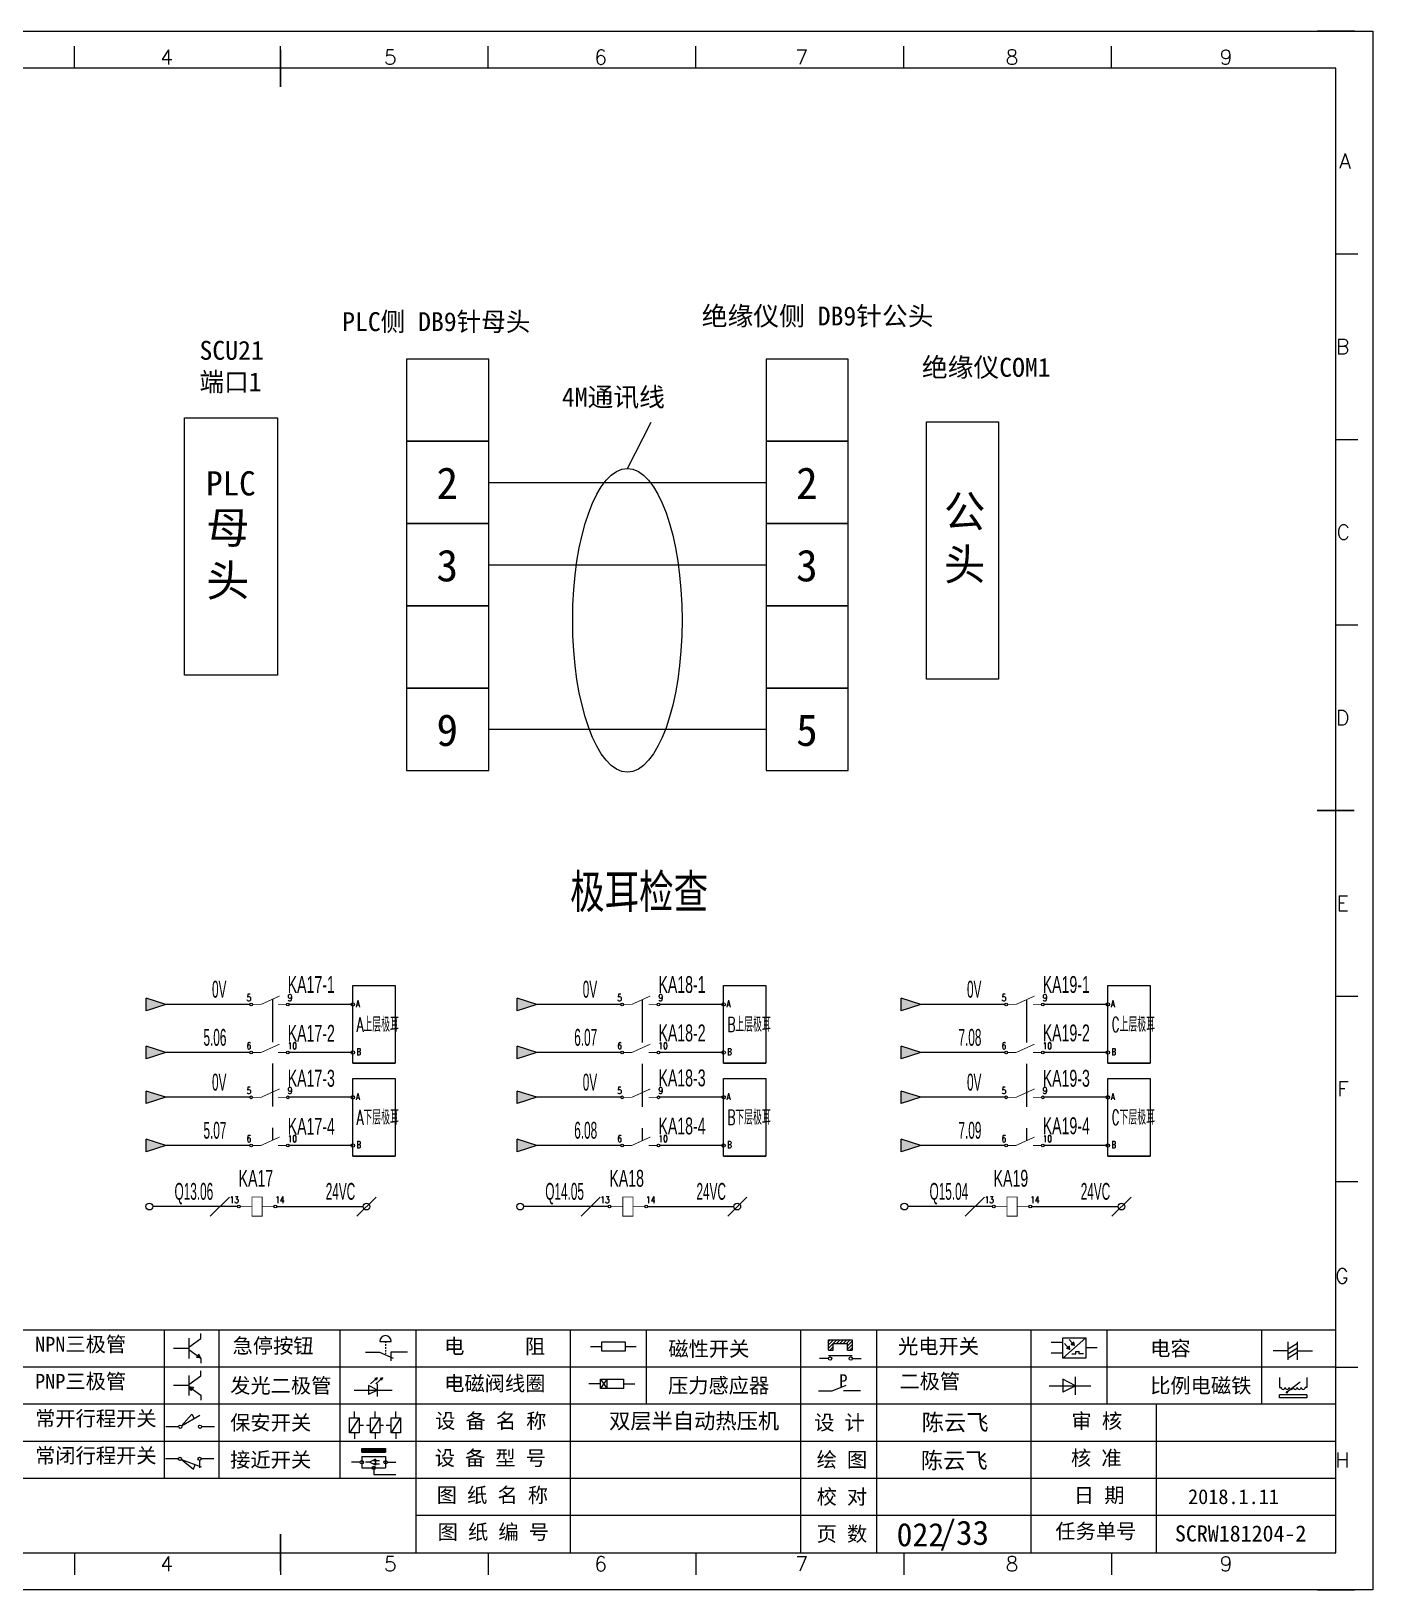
# Model space of a CAD drawing. Extents: x 38255 to 47052, y -6758 to -3353.
# Drawn here: x 41193.3 to 41392.2, y -5105.8 to -4874.8 of the extents above; entities that cross this region are included whole.
import ezdxf
from ezdxf.enums import TextEntityAlignment as Align
from ezdxf.lldxf.tags import DXFTag

# ---------------------------------------------------------------- set-up
doc = ezdxf.new("R2010")
doc.units = 0
doc.header["$MEASUREMENT"] = 0
doc.linetypes.add('HIDDEN', pattern=[9.525, 6.35, -3.175])
for name, color, linetype in [('AE_BOR', 1, 'Continuous'), ('ELEMENT', 3, 'Continuous'), ('电气图内容', 7, 'Continuous')]:
    doc.layers.add(name, color=color, linetype=linetype)
doc.layers.add('Dimension', color=3, linetype='Continuous', lineweight=13)
doc.layers.add('frame', color=7, linetype='Continuous', lineweight=15)
doc.styles.add('WD', font='romans.shx', dxfattribs={"bigfont": 'gbcbig.shx'})
doc.styles.add('宋体', font='', dxfattribs={"width": 0.75})
doc.styles.add('样式 0', font='')
doc.styles.add('样式 8', font='arial.ttf')
doc.styles.add('汉字', font='')
doc.styles.get('宋体').set_extended_font_data('SimSun')
doc.styles.get('样式 0').set_extended_font_data('KaiTi_GB2312')
doc.styles.get('汉字').set_extended_font_data('新宋体')
tags = doc.linetypes.add('DASHEDX2', pattern=[1.5, 1, -0.5]).pattern_tags.tags
tags[6:7] = [DXFTag(74, 4), DXFTag(75, 0), DXFTag(340, '0'), DXFTag(46, 1.0), DXFTag(50, 0.0), DXFTag(44, 0.0), DXFTag(45, 0.0)]
tags[4:5] = [DXFTag(74, 4), DXFTag(75, 0), DXFTag(340, '0'), DXFTag(46, 1.0), DXFTag(50, 0.0), DXFTag(44, 0.0), DXFTag(45, 0.0)]

# ---------------------------------------------------------------- blocks, each defined once
blk = doc.blocks.new('磁性开关')
at = {"linetype": 'ByBlock'}
h = blk.add_hatch(dxfattribs=at)
h.set_pattern_fill('ANSI31', color=256, scale=0.1, style=0)
h.set_pattern_definition([(45, (0, 0), (-0.224506403, 0.224506403), [])])
h.paths.add_polyline_path([(-1910.88, -776.69), (-1910.88, -775.29), (-1907.69, -775.29), (-1907.69, -776.69), (-1908.31, -776.69), (-1908.31, -775.79), (-1910.25, -775.79), (-1910.25, -776.69)])
for p, q in [((-1910.88, -776.69), (-1910.88, -775.29)), ((-1910.88, -775.29), (-1907.69, -775.29)), ((-1910.88, -776.69), (-1910.25, -776.69)), ((-1910.25, -776.69), (-1910.25, -775.79)), ((-1910.25, -775.79), (-1908.31, -775.79)), ((-1908.31, -776.69), (-1908.31, -775.79)), ((-1908.31, -776.69), (-1907.69, -776.69)), ((-1907.69, -775.29), (-1907.69, -776.69)), ((-1910.91, -777.81), (-1912.09, -777.81)), ((-1910.88, -777.39), (-1907.69, -777.39)), ((-1907.66, -777.81), (-1906.48, -777.81))]:
    blk.add_line(p, q, dxfattribs=at)
for centre in [(-1910.68, -777.81), (-1907.88, -777.81)]:
    blk.add_circle(centre, 0.225, dxfattribs=at)
blk = doc.blocks.new('光电开关')
at = {"linetype": 'ByBlock'}
h = blk.add_hatch(dxfattribs=at)
h.set_pattern_fill('ANSI31', color=256, scale=0.01, style=0)
h.set_pattern_definition([(45, (0.172267, 0), (-0.0224506403, 0.0224506403), [])])
h.paths.add_polyline_path([(-1882.44, -776.34), (-1882.5, -775.91), (-1882.68, -776.07)])
h.paths.add_polyline_path([(-1882.86, -776.23), (-1882.44, -776.34), (-1882.68, -776.07)])
h.paths.add_polyline_path([(-1883.05, -776.88), (-1883.11, -776.45), (-1883.29, -776.61)])
h.paths.add_polyline_path([(-1883.47, -776.77), (-1883.05, -776.88), (-1883.29, -776.61)])
for p, q in [((-1884.01, -775.96), (-1885.56, -775.96)), ((-1880.91, -775.3), (-1884.01, -778.05)), ((-1883.75, -776.09), (-1883.05, -776.88)), ((-1883.11, -776.45), (-1883.47, -776.77)), ((-1883.05, -776.88), (-1883.47, -776.77)), ((-1883.14, -775.55), (-1882.44, -776.34)), ((-1883.05, -776.88), (-1883.11, -776.45)), ((-1882.5, -775.91), (-1882.86, -776.23)), ((-1882.44, -776.34), (-1882.86, -776.23)), ((-1882.44, -776.34), (-1882.5, -775.91)), ((-1879.37, -776.67), (-1880.91, -776.67)), ((-1884.01, -777.39), (-1885.56, -777.39)), ((-1882.78, -777.47), (-1882.23, -777.47)), ((-1882.23, -777.47), (-1882.23, -777.14)), ((-1882.23, -777.14), (-1881.78, -777.14)), ((-1881.78, -777.47), (-1881.78, -777.14)), ((-1881.23, -777.47), (-1881.78, -777.47))]:
    blk.add_line(p, q, dxfattribs=at)
blk.add_lwpolyline([(-1884.01, -775.3), (-1880.91, -775.3), (-1880.91, -778.05), (-1884.01, -778.05)], close=True, dxfattribs=at)
blk = doc.blocks.new('电磁阀线圈')
at = {"linetype": 'ByBlock'}
for p, q in [((-1854.61, -796.54), (-1856.17, -796.54)), ((-1854.61, -795.92), (-1853.75, -797.16)), ((-1853.75, -795.92), (-1854.61, -797.16)), ((-1853.75, -795.92), (-1853.75, -797.16)), ((-1851.53, -796.54), (-1849.97, -796.54))]:
    blk.add_line(p, q, dxfattribs=at)
blk.add_lwpolyline([(-1854.61, -795.92), (-1851.53, -795.92), (-1851.53, -797.16), (-1854.61, -797.16)], close=True, dxfattribs=at)
blk = doc.blocks.new('压力感应器')
at = {"linetype": 'ByBlock'}
for p, q in [((-1815.59, -777.73), (-1813.71, -776.93)), ((-1817.44, -777.73), (-1815.59, -777.73)), ((-1811.78, -777.73), (-1814.05, -777.73))]:
    blk.add_line(p, q, dxfattribs=at)
at = {"linetype": 'ByBlock', "insert": (-1814.65, -775.48), "char_height": 1.68, "width": 1.2242, "attachment_point": 1}
blk.add_mtext('{\\fNSimSun|b0|i0|c134|p49;P}', dxfattribs=at)
blk = doc.blocks.new('二极管')
at = {"linetype": 'ByBlock'}
for p, q in [((-1787.52, -776.77), (-1781.92, -776.77)), ((-1783.97, -776.77), (-1785.69, -775.9)), ((-1785.69, -775.9), (-1785.69, -777.65)), ((-1783.97, -776.77), (-1785.69, -777.65)), ((-1783.97, -777.99), (-1783.97, -775.56))]:
    blk.add_line(p, q, dxfattribs=at)
blk = doc.blocks.new('NPN三极管')
at = {"linetype": 'ByBlock'}
for p, q in [((-1785.73, -780.61), (-1785.73, -783.32)), ((-1785.73, -781.82), (-1784.15, -780.66)), ((-1784.15, -780.66), (-1784.15, -779.98)), ((-1785.73, -781.97), (-1787.81, -781.97)), ((-1785.73, -782.11), (-1784.15, -783.27)), ((-1784.41, -782.73), (-1784.74, -783.18)), ((-1784.15, -783.27), (-1784.74, -783.18)), ((-1784.15, -783.27), (-1784.41, -782.73)), ((-1784.15, -783.27), (-1784.15, -783.96))]:
    blk.add_line(p, q, dxfattribs=at)
blk = doc.blocks.new('PNP三极管')
at = {"linetype": 'ByBlock'}
for p, q in [((-1784.9, -785.38), (-1784.9, -788.09)), ((-1783.32, -785.43), (-1783.32, -784.75)), ((-1784.9, -786.74), (-1786.98, -786.74)), ((-1784.9, -786.59), (-1783.32, -785.43)), ((-1784.9, -786.88), (-1783.32, -788.04)), ((-1784.9, -786.88), (-1784.31, -786.97)), ((-1784.9, -786.88), (-1784.64, -787.42)), ((-1784.31, -786.97), (-1784.64, -787.42)), ((-1783.32, -788.04), (-1783.32, -788.73))]:
    blk.add_line(p, q, dxfattribs=at)
blk = doc.blocks.new('常开行程开关')
at = {"linetype": 'ByBlock'}
for p, q in [((-1785.89, -792.17), (-1784.52, -790.62)), ((-1785.89, -792.17), (-1783.43, -790.72)), ((-1784.52, -790.62), (-1784.19, -791.17)), ((-1786.29, -792.3), (-1788.01, -792.3)), ((-1781.48, -792.3), (-1783.21, -792.3))]:
    blk.add_line(p, q, dxfattribs=at)
for centre in [(-1786.07, -792.3), (-1783.42, -792.3)]:
    blk.add_circle(centre, 0.219, dxfattribs=at)
blk = doc.blocks.new('常闭行程开关')
at = {"linetype": 'ByBlock'}
for p, q in [((-1786.34, -796.62), (-1788.07, -796.62)), ((-1785.93, -796.72), (-1783.25, -797.7)), ((-1785.93, -796.72), (-1784.3, -798)), ((-1784.3, -798), (-1784.08, -797.4)), ((-1783.48, -796.84), (-1783.48, -797.85)), ((-1781.54, -796.62), (-1783.26, -796.62))]:
    blk.add_line(p, q, dxfattribs=at)
for centre in [(-1786.12, -796.62), (-1783.48, -796.62)]:
    blk.add_circle(centre, 0.219, dxfattribs=at)
blk = doc.blocks.new('电容')
at = {"linetype": 'ByBlock'}
for p, q in [((-1756.08, -782.99), (-1756.08, -780.56)), ((-1754.86, -780.79), (-1756.08, -781.55)), ((-1754.86, -782.99), (-1754.86, -780.56)), ((-1756.08, -781.77), (-1758.13, -781.77)), ((-1754.86, -781.44), (-1756.08, -782.2)), ((-1754.86, -781.99), (-1756.08, -782.75)), ((-1754.86, -781.77), (-1752.81, -781.77))]:
    blk.add_line(p, q, dxfattribs=at)
blk = doc.blocks.new('发光二极管')
at = {"linetype": 'ByBlock'}
for p, q in [((-1755.78, -785.92), (-1754.89, -785.14)), ((-1754.89, -785.14), (-1755.2, -785.22)), ((-1755.2, -785.22), (-1755.01, -785.43)), ((-1755.08, -785.92), (-1754.18, -785.14)), ((-1754.89, -785.14), (-1755.01, -785.43)), ((-1754.18, -785.14), (-1754.49, -785.22)), ((-1754.49, -785.22), (-1754.31, -785.43)), ((-1754.18, -785.14), (-1754.31, -785.43)), ((-1758.01, -786.77), (-1752.89, -786.77)), ((-1754.84, -786.77), (-1756.04, -786.16)), ((-1756.04, -786.16), (-1756.04, -787.39)), ((-1754.84, -786.77), (-1756.04, -787.39)), ((-1754.84, -787.63), (-1754.84, -785.92))]:
    blk.add_line(p, q, dxfattribs=at)
blk = doc.blocks.new('比例电磁阀')
at = {"linetype": 'ByBlock'}
for p, q in [((-1757.26, -775.38), (-1757.26, -776.71)), ((-1757.26, -776.71), (-1757.05, -776.71)), ((-1754.5, -775.98), (-1756.35, -777.44)), ((-1753.58, -776.71), (-1753.8, -776.71)), ((-1753.58, -775.38), (-1753.58, -776.71)), ((-1753.6, -777.73), (-1757.25, -777.73)), ((-1757.25, -778.13), (-1757.25, -777.73)), ((-1753.6, -778.13), (-1757.25, -778.13)), ((-1756.35, -777.44), (-1756.25, -777.25)), ((-1756.35, -777.44), (-1756.15, -777.38)), ((-1756.15, -777.38), (-1756.25, -777.25)), ((-1753.6, -777.73), (-1753.6, -778.13))]:
    blk.add_line(p, q, dxfattribs=at)
for centre in [(-1756.78, -776.71), (-1756.24, -776.71), (-1755.7, -776.71), (-1755.15, -776.71), (-1754.61, -776.71), (-1754.07, -776.71)]:
    blk.add_arc(centre, 0.271, 180, 0, dxfattribs=at)
blk = doc.blocks.new('保安开关')
at = {"linetype": 'ByBlock'}
for p, q in [((-1757.33, -790.79), (-1758.6, -792.81)), ((-1757.96, -790.79), (-1757.96, -789.97)), ((-1754.54, -790.79), (-1755.81, -792.81)), ((-1755.17, -790.79), (-1755.17, -789.97)), ((-1751.75, -790.79), (-1753.02, -792.81)), ((-1752.39, -790.79), (-1752.39, -789.97)), ((-1757.96, -792.81), (-1757.96, -793.62)), ((-1757.33, -791.8), (-1756.72, -791.8)), ((-1756.35, -791.8), (-1755.89, -791.8)), ((-1755.17, -792.81), (-1755.17, -793.62)), ((-1754.52, -791.8), (-1754.06, -791.8)), ((-1753.69, -791.8), (-1753.08, -791.8)), ((-1752.39, -792.81), (-1752.39, -793.62))]:
    blk.add_line(p, q, dxfattribs=at)
for points in [[(-1758.6, -790.79), (-1757.33, -790.79), (-1757.33, -792.81), (-1758.6, -792.81)], [(-1755.81, -790.79), (-1754.54, -790.79), (-1754.54, -792.81), (-1755.81, -792.81)], [(-1753.02, -790.79), (-1751.75, -790.79), (-1751.75, -792.81), (-1753.02, -792.81)]]:
    blk.add_lwpolyline(points, close=True, dxfattribs=at)
blk = doc.blocks.new('接近开关')
at = {"linetype": 'ByBlock'}
h = blk.add_hatch(dxfattribs=at)
h.set_pattern_fill('ANSI31', color=256, scale=0.01, style=0)
h.set_pattern_definition([(45, (-89.131516, -30.795668), (-0.0224506403, 0.0224506403), [])])
h.paths.add_polyline_path([(-1516.96, -1123.35), (-1516.96, -1122.85), (-1513.76, -1122.85), (-1513.76, -1123.35)])
for p, q in [((-1516.96, -1123.35), (-1516.96, -1122.85)), ((-1516.96, -1122.85), (-1513.76, -1122.85)), ((-1516.96, -1123.35), (-1513.76, -1123.35)), ((-1513.76, -1122.85), (-1513.76, -1123.35)), ((-1517.18, -1124.71), (-1518.36, -1124.71)), ((-1516.96, -1123.95), (-1513.76, -1123.95)), ((-1516.96, -1123.95), (-1516.96, -1125.47)), ((-1516.96, -1125.47), (-1513.76, -1125.47)), ((-1515.91, -1124.71), (-1516.45, -1124.71)), ((-1515.11, -1124.31), (-1515.91, -1124.71)), ((-1515.11, -1125.11), (-1515.91, -1124.71)), ((-1515.33, -1124.53), (-1515.17, -1124.53)), ((-1515.33, -1124.88), (-1515.17, -1124.88)), ((-1515.25, -1124.45), (-1515.25, -1124.61)), ((-1515.11, -1124.31), (-1515.11, -1125.11)), ((-1515.11, -1124.48), (-1514.58, -1124.48)), ((-1515.11, -1124.94), (-1514.58, -1124.94)), ((-1513.76, -1123.95), (-1513.76, -1125.47)), ((-1513.54, -1124.71), (-1512.36, -1124.71)), ((-1515.36, -1125.69), (-1515.36, -1126.36)), ((-1515.36, -1126.36), (-1512.36, -1126.36))]:
    blk.add_line(p, q, dxfattribs=at)
for centre in [(-1516.96, -1124.71), (-1515.36, -1125.47), (-1513.76, -1124.71)]:
    blk.add_circle(centre, 0.225, dxfattribs=at)
blk = doc.blocks.new('电阻')
at = {"linetype": 'ByBlock'}
for p, q in [((-3.09, 0), (-1.57, 0)), ((1.57, 0), (3.09, 0))]:
    blk.add_line(p, q, dxfattribs=at)
blk.add_lwpolyline([(-1.57, 0.63), (1.57, 0.63), (1.57, -0.63), (-1.57, -0.63)], close=True, dxfattribs=at)
blk = doc.blocks.new('急停按钮')
at = {"linetype": 'ByBlock'}
for p, q in [((-1.86, 0), (0, 0)), ((0, 0), (1.88, -0.81)), ((0.06, 1.45), (1.61, 1.45)), ((0.83, 1.45), (0.83, 1.24)), ((0.83, 1.07), (0.83, 0.85)), ((0.83, 0.68), (0.83, 0.47)), ((0.83, 0.29), (0.83, 0.08)), ((3.81, 0), (1.54, 0)), ((1.54, 0), (1.54, -1.15)), ((0.83, -0.09), (0.83, -0.24))]:
    blk.add_line(p, q, dxfattribs=at)
blk.add_arc((0.83, 1.45), 0.774, 0, 180)
blk = doc.blocks.new('电控横A4')
for p, q in [((292, -5), (5, -5)), ((292, -205), (292, -5)), ((10.03, -205), (289.53, -205)), ((130.8, -205), (190.75, -205)), ((190.75, -205), (259.54, -205))]:
    blk.add_line(p, q)
at = {"linetype": 'ByBlock'}
for p, q in [((292, -175), (5, -175)), ((292, -180), (5, -180)), ((292, -185), (5, -185)), ((292, -190), (5, -190)), ((292, -195), (5, -195)), ((292, -200), (168.03, -200))]:
    blk.add_line(p, q, dxfattribs=at)
at = {"color": 0, "lineweight": -2}
for p, q in [((134.12, -175), (134.12, -195)), ((141.48, -175), (141.48, -195)), ((157.79, -175), (157.79, -195)), ((168.03, -175), (168.03, -204.92)), ((188.84, -175), (188.84, -185)), ((199.08, -175), (199.08, -185)), ((219.89, -175), (219.89, -185)), ((230.12, -175), (230.12, -185)), ((250.93, -175), (250.93, -185)), ((261.17, -175), (261.17, -185)), ((281.98, -175), (281.98, -185)), ((188.84, -185), (188.84, -204.92)), ((219.89, -185), (219.89, -205)), ((230.12, -185), (230.12, -205)), ((250.93, -185), (250.93, -205)), ((267.79, -185), (267.79, -205))]:
    blk.add_line(p, q, dxfattribs=at)
at = {"color": 0, "ltscale": 2}
for p, q in [((292, -205), (292, -183.55)), ((259.54, -205), (289.53, -205)), ((259.54, -205), (292, -205))]:
    blk.add_line(p, q, dxfattribs=at)
at = {"lineweight": 9, "ltscale": 0.1}
for p, q in [((101.34, -205), (130.8, -205)), ((129.44, -205), (129.44, -205)), ((129.44, -205), (129.44, -205)), ((129.44, -205), (129.44, -205)), ((129.44, -205), (129.44, -205))]:
    blk.add_line(p, q, dxfattribs=at)
at = {"layer": 'AE_BOR', "color": 1, "lineweight": 15}
for p, q in [((0, 0), (297, 0)), ((297, 0), (297, -210)), ((297, -210), (0, -210))]:
    blk.add_line(p, q, dxfattribs=at)
at = {"layer": 'AE_BOR'}
for p, q in [((122.03, -5), (122.03, -2)), ((149.78, -5), (149.78, -2)), ((177.78, -5), (177.78, -2)), ((205.78, -5), (205.78, -2)), ((233.78, -5), (233.78, -2)), ((261.78, -5), (261.78, -2)), ((292, -30), (295, -30)), ((292, -55), (295, -55)), ((292, -80), (295, -80)), ((292, -130), (295, -130)), ((292, -155), (295, -155)), ((292, -180), (295, -180)), ((122.03, -205), (122.03, -208)), ((149.78, -205), (149.78, -208)), ((177.78, -205), (177.78, -208)), ((205.78, -205), (205.78, -208)), ((233.78, -205), (233.78, -208)), ((261.78, -205), (261.78, -208))]:
    blk.add_line(p, q, dxfattribs=at)
at = {"layer": 'AE_BOR', "lineweight": 30}
for p, q in [((294.53, 0), (289.53, 0)), ((294.53, -210), (289.53, -210))]:
    blk.add_line(p, q, dxfattribs=at)
at = {"layer": 'AE_BOR', "color": 2, "lineweight": 30}
for p, q in [((149.78, -7.5), (149.78, -2.5)), ((289.5, -105), (294.5, -105)), ((149.78, -202.5), (149.78, -207.5)), ((149.78, -205), (149.78, -207.5))]:
    blk.add_line(p, q, dxfattribs=at)
at = {"linetype": 'ByBlock'}
for name, p in [('NPN三极管', (1923.2, 604.5)), ('磁性开关', (2134.53, 598.96)), ('光电开关', (2139.22, 599.27)), ('电容', (2041.69, 603.98)), ('PNP三极管', (1922.37, 604.27)), ('发光二极管', (1917.72, 603.69)), ('电磁阀线圈', (2047.53, 614.3)), ('压力感应器', (2039.72, 594.52)), ('二极管', (2040.91, 594.27)), ('比例电磁阀', (2041.69, 593.98)), ('常开行程开关', (1922.37, 604.27)), ('保安开关', (1917.72, 603.98)), ('接近开关', (1677.72, 931.9)), ('常闭行程开关', (1922.37, 604.27))]:
    blk.add_blockref(name, p, dxfattribs=at)
for name, p in [('急停按钮', (163.12, -177.98)), ('电阻', (194.66, -177.22))]:
    blk.add_blockref(name, p)
at = {"char_height": 2, "attachment_point": 1, "style": '汉字'}
for s, insert in [('{\\fKaiTi_GB2312|b0|i0|c134|p49;NPN三极管}', (116.73, -175.91)), ('{\\fKaiTi_GB2312|b0|i0|c134|p49;急停按钮}', (143.35, -176.12)), ('{\\fKaiTi_GB2312|b0|i0|c134|p49;电      阻}', (171.86, -176.19)), ('{\\fKaiTi_GB2312|b0|i0|c134|p49;磁性开关}', (202.07, -176.53)), ('{\\fKaiTi_GB2312|b0|i0|c134|p49;光电开关}', (233.02, -176.19)), ('{\\fKaiTi_GB2312|b0|i0|c134|p49;电容}', (267, -176.48)), ('{\\fKaiTi_GB2312|b0|i0|c134|p49;PNP三极管}', (116.73, -180.91)), ('{\\fKaiTi_GB2312|b0|i0|c134|p49;发光二极管}', (143.02, -181.48)), ('{\\fKaiTi_GB2312|b0|i0|c134|p49;电磁阀线圈}', (171.86, -181.19)), ('{\\fKaiTi_GB2312|b0|i0|c134|p49;压力感应器}', (202.02, -181.47)), ('{\\fKaiTi_GB2312|b0|i0|c134|p49;二极管}', (233.2, -180.91)), ('{\\fKaiTi_GB2312|b0|i0|c134|p49;比例电磁铁}', (267, -181.48)), ('{\\fKaiTi_GB2312|b0|i0|c134|p49;常开行程开关}', (116.73, -185.91)), ('{\\fKaiTi_GB2312|b0|i0|c134|p49;保安开关}', (143.02, -186.48)), ('{\\fKaiTi_GB2312|b0|i0|c134|p0;设 备 名 称}', (170.65, -186.24)), ('{\\fKaiTi_GB2312|b0|i0|c134|p0;设 计}', (221.72, -186.46)), ('{\\fKaiTi_GB2312|b0|i0|c134|p0;审 核}', (256.39, -186.25)), ('{\\fKaiTi_GB2312|b0|i0|c134|p49;常闭行程开关}', (116.73, -190.91)), ('{\\fKaiTi_GB2312|b0|i0|c134|p0;设 备 型 号}', (170.58, -191.24)), ('{\\fKaiTi_GB2312|b0|i0|c134|p0;核 准}', (256.32, -191.25)), ('{\\fKaiTi_GB2312|b0|i0|c134|p49;接近开关}', (143.02, -191.48)), ('{\\fKaiTi_GB2312|b0|i0|c134|p0;绘 图}', (222.05, -191.46)), ('{\\fKaiTi_GB2312|b0|i0|c134|p0;图 纸 名 称}', (170.86, -196.24)), ('{\\fKaiTi_GB2312|b0|i0|c134|p0;校 对}', (222.05, -196.46)), ('{\\fKaiTi_GB2312|b0|i0|c134|p0;日 期}', (256.72, -196.25)), ('{\\fKaiTi_GB2312|b0|i0|c134|p0;图 纸 编 号}', (170.98, -201.2)), ('{\\fKaiTi_GB2312|b0|i0|c134|p0;页 数}', (222.05, -201.46)), ('{\\fKaiTi_GB2312|b0|i0|c134|p0;任务单号}', (254.22, -201.1))]:
    blk.add_mtext(s, dxfattribs=dict(at, insert=insert))
at = {"attachment_point": 1}
for s, insert, char_height, width in [('{\\fSimSun|b0|i0|c134|p2;双层半自动热压机}', (194.08, -186.2), 2.1, 34.3007), ('{\\fKaiTi_GB2312|b0|i0|c134|p49;陈云飞', (236.21, -186.34), 2.2, 21.4865), ('{\\fKaiTi_GB2312|b0|i0|c134|p49;陈云飞}', (236.08, -191.47), 2.2, 20.0113), ('{\\fKaiTi_GB2312|b0|i0|c134|p49;2018.1.11}', (272.1, -196.45), 2, 60.2542)]:
    blk.add_mtext(s, dxfattribs=dict(at, insert=insert, char_height=char_height, width=width))
at = {"layer": 'AE_BOR', "style": 'WD'}
for s, p in [('4', (134.45, -4.5)), ('5', (164.59, -4.5)), ('6', (192.94, -4.5)), ('7', (220.04, -4.5)), ('8', (248.37, -4.5)), ('9', (277.23, -4.5)), ('4', (134.45, -207.5)), ('5', (164.59, -207.5)), ('6', (192.94, -207.5)), ('7', (220.04, -207.5)), ('8', (248.37, -207.5)), ('9', (277.23, -207.5))]:
    blk.add_text(s, height=2, dxfattribs=at).set_placement(p, align=Align.CENTER)
for s, p in [('A', (294.03, -17.5)), ('B', (293.84, -42.5)), ('C', (293.93, -67.5)), ('D', (293.84, -92.5)), ('E', (293.74, -117.5)), ('F', (293.74, -142.5)), ('F', (293.74, -142.5)), ('G', (293.74, -167.72)), ('H', (293.84, -192.5))]:
    blk.add_text(s, height=2, dxfattribs=at).set_placement(p, align=Align.MIDDLE_RIGHT)
at = {"layer": 'frame', "lineweight": 0, "insert": (236.38, -200.67), "char_height": 3.271, "width": 42.6764, "attachment_point": 1, "style": '样式 0'}
blk.add_mtext(' /33', dxfattribs=at)
at = {"layer": '电气图内容', "color": 7, "insert": (270.63, -201.32), "char_height": 2.3665, "attachment_point": 1}
blk.add_mtext('\\pxi-0.125,sm1,ql;{\\f宋体|b0|i0|c134|p2;\\H0.916667x;\\C256;SCRW181204-2^I^I^I', dxfattribs=at)
blk = doc.blocks.new('$element$00000335')
at = {"const_width": 0.0233}
for points in [[(0, 0), (0, -0.35)], [(-0.283, -0.35), (0.283, -0.35), (0.283, -0.65), (-0.283, -0.65), (-0.283, -0.35)], [(0, -1), (0, -0.65)]]:
    blk.add_lwpolyline(points, dxfattribs=at)
at = {"flags": 9}
blk.add_attdef('S', (0, 0), '', height=0.00000667, dxfattribs=at)
blk = doc.blocks.new('H_KA_M')
at = {"lineweight": 0}
for centre in [(0.2, 0), (5.6, 0)]:
    blk.add_circle(centre, 0.2, dxfattribs=at)
at = {"layer": 'ELEMENT', "color": 0, "xscale": 5, "yscale": 5, "zscale": 5, "rotation": 270}
blk.add_blockref('$element$00000335', (5.4, 0), dxfattribs=at)
at = {"lineweight": 0, "style": 'WD', "width": 0.8}
for tag, p, height in [('编号', (5.6, 2), 2), ('端子号', (5.6, 0.5), 1)]:
    blk.add_attdef(tag, p, '', height=height, dxfattribs=at)
blk.add_attdef('端子号', text='', height=1, dxfattribs=at).set_placement((0.2, 0.5), align=Align.RIGHT)
blk = doc.blocks.new('$element$00000498')
at = {"const_width": 0.0233}
for points in [[(0, 0), (0, -0.25)], [(-0.25, -0.2), (0, -0.75)], [(0, -0.75), (0, -1)]]:
    blk.add_lwpolyline(points, dxfattribs=at)
at = {"flags": 9}
blk.add_attdef('S', (0, 0), '', height=0.00000667, dxfattribs=at)
blk = doc.blocks.new('H_KA_NO')
at = {"lineweight": 0}
for centre in [(0.2, 0), (5.6, 0)]:
    blk.add_circle(centre, 0.2, dxfattribs=at)
at = {"layer": 'ELEMENT', "color": 1, "xscale": 5, "yscale": 5, "zscale": 5, "rotation": 270}
blk.add_blockref('$element$00000498', (5.4, 0), dxfattribs=at)
at = {"lineweight": 0, "style": 'WD', "width": 0.8}
blk.add_attdef('端子号', text='', height=1, dxfattribs=at).set_placement((0.2, 0.5), align=Align.RIGHT)
blk.add_attdef('端子号', (5.6, 0.5), '', height=1, dxfattribs=at)

msp = doc.modelspace()

# ---------------------------------------------------------------- hatches: boundary and pattern name
for points in [[(41210.352, -5019.999), (41210.352, -5018.129), (41213.271, -5019.064)], [(41265.311, -5018.129), (41268.229, -5019.064), (41265.311, -5019.999)], [(41322.269, -5019.999), (41322.269, -5018.129), (41325.187, -5019.064)], [(41210.352, -5027.131), (41210.352, -5025.261), (41213.271, -5026.196)], [(41265.311, -5027.131), (41265.311, -5025.261), (41268.229, -5026.196)], [(41322.269, -5025.261), (41325.187, -5026.196), (41322.269, -5027.131)], [(41210.352, -5031.9), (41213.271, -5032.835), (41210.352, -5033.77)], [(41265.311, -5031.9), (41268.229, -5032.835), (41265.311, -5033.77)], [(41322.269, -5033.77), (41322.269, -5031.9), (41325.187, -5032.835)], [(41210.352, -5040.902), (41210.352, -5039.032), (41213.271, -5039.967)], [(41265.311, -5040.902), (41265.311, -5039.032), (41268.229, -5039.967)], [(41322.269, -5039.032), (41325.187, -5039.967), (41322.269, -5040.902)]]:
    msp.add_hatch(color=256).paths.add_polyline_path(points)

# ---------------------------------------------------------------- linework, layer by layer
at = {"linetype": 'DASHEDX2', "lineweight": -2}
msp.add_line((41281.669, -4939.615), (41285.194, -4932.765), dxfattribs=at)
at = {"lineweight": -2}
msp.add_line((41261.114, -4978.293), (41302.225, -4978.293), dxfattribs=at)
for p, q in [((41213.271, -5019.064), (41210.352, -5018.129)), ((41210.352, -5019.999), (41210.352, -5018.129)), ((41213.271, -5019.064), (41210.352, -5019.999)), ((41268.229, -5019.064), (41265.311, -5018.129)), ((41265.311, -5019.999), (41265.311, -5018.129)), ((41268.229, -5019.064), (41265.311, -5019.999)), ((41325.187, -5019.064), (41322.269, -5018.129)), ((41322.269, -5019.999), (41322.269, -5018.129)), ((41325.187, -5019.064), (41322.269, -5019.999)), ((41213.271, -5026.196), (41210.352, -5025.261)), ((41210.352, -5027.131), (41210.352, -5025.261)), ((41213.271, -5026.196), (41210.352, -5027.131)), ((41268.229, -5026.196), (41265.311, -5025.261)), ((41265.311, -5027.131), (41265.311, -5025.261)), ((41268.229, -5026.196), (41265.311, -5027.131)), ((41325.187, -5026.196), (41322.269, -5025.261)), ((41322.269, -5027.131), (41322.269, -5025.261)), ((41325.187, -5026.196), (41322.269, -5027.131)), ((41213.271, -5032.835), (41210.352, -5031.9)), ((41210.352, -5033.77), (41210.352, -5031.9)), ((41213.271, -5032.835), (41210.352, -5033.77)), ((41268.229, -5032.835), (41265.311, -5031.9)), ((41265.311, -5033.77), (41265.311, -5031.9)), ((41268.229, -5032.835), (41265.311, -5033.77)), ((41325.187, -5032.835), (41322.269, -5031.9)), ((41322.269, -5033.77), (41322.269, -5031.9)), ((41325.187, -5032.835), (41322.269, -5033.77)), ((41213.271, -5039.967), (41210.352, -5039.032)), ((41210.352, -5040.902), (41210.352, -5039.032)), ((41213.271, -5039.967), (41210.352, -5040.902)), ((41268.229, -5039.967), (41265.311, -5039.032)), ((41265.311, -5040.902), (41265.311, -5039.032)), ((41268.229, -5039.967), (41265.311, -5040.902)), ((41325.187, -5039.967), (41322.269, -5039.032)), ((41322.269, -5040.902), (41322.269, -5039.032)), ((41325.187, -5039.967), (41322.269, -5040.902))]:
    msp.add_line(p, q)
at = {"lineweight": 0}
for p, q in [((41225.717, -5019.064), (41213.271, -5019.064)), ((41240.978, -5019.064), (41231.517, -5019.064)), ((41280.676, -5019.064), (41268.229, -5019.064)), ((41295.936, -5019.064), (41286.476, -5019.064)), ((41337.634, -5019.064), (41325.187, -5019.064)), ((41352.895, -5019.064), (41343.434, -5019.064)), ((41225.717, -5026.196), (41213.271, -5026.196)), ((41240.978, -5026.196), (41231.517, -5026.196)), ((41280.676, -5026.196), (41268.229, -5026.196)), ((41295.936, -5026.196), (41286.476, -5026.196)), ((41337.634, -5026.196), (41325.187, -5026.196)), ((41352.895, -5026.196), (41343.434, -5026.196)), ((41225.717, -5032.835), (41213.271, -5032.835)), ((41241.047, -5032.835), (41231.517, -5032.835)), ((41280.676, -5032.835), (41268.229, -5032.835)), ((41296.006, -5032.835), (41286.476, -5032.835)), ((41337.634, -5032.835), (41325.187, -5032.835)), ((41352.964, -5032.835), (41343.434, -5032.835)), ((41225.717, -5039.967), (41213.271, -5039.967)), ((41241.047, -5039.967), (41231.517, -5039.967)), ((41280.676, -5039.967), (41268.229, -5039.967)), ((41296.006, -5039.967), (41286.476, -5039.967)), ((41337.634, -5039.967), (41325.187, -5039.967)), ((41352.964, -5039.967), (41343.434, -5039.967)), ((41223.884, -5049.023), (41211.312, -5049.023)), ((41229.684, -5049.023), (41242.503, -5049.023)), ((41278.842, -5049.023), (41266.27, -5049.023)), ((41284.642, -5049.023), (41297.461, -5049.023)), ((41335.8, -5049.023), (41323.229, -5049.023)), ((41341.6, -5049.023), (41354.419, -5049.023))]:
    msp.add_line(p, q, dxfattribs=at)
at = {"lineweight": -2}
for points in [[(41261.114, -4935.608), (41261.114, -4923.413), (41248.918, -4923.413), (41248.918, -4935.608)], [(41314.42, -4935.608), (41314.42, -4923.413), (41302.225, -4923.413), (41302.225, -4935.608)], [(41216.021, -4932.144), (41229.786, -4932.144), (41229.786, -4970.281), (41216.021, -4970.281)], [(41325.992, -4932.718), (41336.685, -4932.718), (41336.685, -4970.854), (41325.992, -4970.854)], [(41261.114, -4947.804), (41261.114, -4935.608), (41248.918, -4935.608), (41248.918, -4947.804)], [(41314.42, -4947.804), (41314.42, -4935.608), (41302.225, -4935.608), (41302.225, -4947.804)], [(41261.114, -4959.999), (41261.114, -4947.804), (41248.918, -4947.804), (41248.918, -4959.999)], [(41314.42, -4959.999), (41314.42, -4947.804), (41302.225, -4947.804), (41302.225, -4959.999)], [(41261.114, -4972.195), (41261.114, -4959.999), (41248.918, -4959.999), (41248.918, -4972.195)], [(41314.42, -4972.195), (41314.42, -4959.999), (41302.225, -4959.999), (41302.225, -4972.195)], [(41261.114, -4984.39), (41261.114, -4972.195), (41248.918, -4972.195), (41248.918, -4984.39)], [(41314.42, -4984.39), (41314.42, -4972.195), (41302.225, -4972.195), (41302.225, -4984.39)]]:
    msp.add_lwpolyline(points, close=True, dxfattribs=at)
at = {"lineweight": 0}
for centre in [(41210.812, -5049.023), (41243.003, -5049.023), (41265.77, -5049.023), (41297.961, -5049.023), (41322.729, -5049.023), (41354.919, -5049.023)]:
    msp.add_circle(centre, 0.5, dxfattribs=at)
at = {"linetype": 'DASHEDX2', "lineweight": -2}
msp.add_ellipse((41281.669, -4962.13), major_axis=(0, -22.515), ratio=0.3600452, dxfattribs=at)
at = {"layer": 'Dimension', "lineweight": 0}
for p, q in [((41219.845, -5050.437), (41222.673, -5047.608)), ((41241.589, -5050.437), (41244.417, -5047.608)), ((41274.803, -5050.437), (41277.632, -5047.608)), ((41296.547, -5050.437), (41299.375, -5047.608)), ((41331.761, -5050.437), (41334.59, -5047.608)), ((41353.505, -5050.437), (41356.334, -5047.608))]:
    msp.add_line(p, q, dxfattribs=at)
at = {"layer": 'frame', "lineweight": 0}
for p, q in [((41261.114, -4941.706), (41302.225, -4941.706)), ((41261.114, -4953.902), (41302.225, -4953.902))]:
    msp.add_line(p, q, dxfattribs=at)
at = {"layer": 'frame', "linetype": 'HIDDEN', "lineweight": 0}
for p, q in [((41229.06, -5018.295), (41229.06, -5039.189)), ((41283.876, -5018.363), (41283.876, -5039.29)), ((41340.815, -5018.354), (41340.815, -5039.266))]:
    msp.add_line(p, q, dxfattribs=at)
at = {"layer": 'frame', "lineweight": 0}
for points in [[(41240.978, -5016.284), (41247.247, -5016.284), (41247.247, -5027.795), (41240.978, -5027.795)], [(41295.936, -5016.284), (41302.206, -5016.284), (41302.206, -5027.795), (41295.936, -5027.795)], [(41352.895, -5016.284), (41359.164, -5016.284), (41359.164, -5027.795), (41352.895, -5027.795)], [(41240.978, -5030.056), (41247.247, -5030.056), (41247.247, -5041.566), (41240.978, -5041.566)], [(41295.936, -5030.056), (41302.206, -5030.056), (41302.206, -5041.566), (41295.936, -5041.566)], [(41352.895, -5030.056), (41359.164, -5030.056), (41359.164, -5041.566), (41352.895, -5041.566)]]:
    msp.add_lwpolyline(points, close=True, dxfattribs=at)
at = {"layer": 'frame', "linetype": 'HIDDEN', "lineweight": 0}
for points in [[(41240.978, -5027.795), (41247.247, -5027.795), (41247.247, -5027.795), (41240.978, -5027.795)], [(41295.936, -5027.795), (41302.206, -5027.795), (41302.206, -5027.795), (41295.936, -5027.795)], [(41352.895, -5027.795), (41359.164, -5027.795), (41359.164, -5027.795), (41352.895, -5027.795)], [(41240.978, -5041.566), (41247.247, -5041.566), (41247.247, -5041.566), (41240.978, -5041.566)], [(41295.936, -5041.566), (41302.206, -5041.566), (41302.206, -5041.566), (41295.936, -5041.566)], [(41352.895, -5041.566), (41359.164, -5041.566), (41359.164, -5041.566), (41352.895, -5041.566)]]:
    msp.add_lwpolyline(points, close=True, dxfattribs=at)
at = {"layer": 'frame', "lineweight": 0}
for centre in [(41240.978, -5019.064), (41295.936, -5019.064), (41352.895, -5019.064), (41240.978, -5026.196), (41295.936, -5026.196), (41352.895, -5026.196), (41240.978, -5032.835), (41295.936, -5032.835), (41352.895, -5032.835), (41240.978, -5039.967), (41295.936, -5039.967), (41352.895, -5039.967)]:
    msp.add_circle(centre, 0.258, dxfattribs=at)

# ---------------------------------------------------------------- block references
at = {"xscale": 1.1, "yscale": 1.1, "zscale": 1.1}
msp.add_blockref('电控横A4', (41065.471, -4874.825), dxfattribs=at)
at = {"lineweight": 0}
ref = msp.add_blockref('H_KA_NO', (41225.717, -5019.064), dxfattribs=at)
ref.add_attrib('端子号', '9', (41231.317, -5018.564), dxfattribs={"lineweight": 0, "height": 1, "style": 'WD', "width": 0.8})
ref.add_attrib('端子号', '5', dxfattribs={"lineweight": 0, "height": 1, "style": 'WD', "width": 0.8}).set_placement((41225.917, -5018.564), align=Align.RIGHT)
ref = msp.add_blockref('H_KA_NO', (41280.676, -5019.064), dxfattribs=at)
ref.add_attrib('端子号', '9', (41286.276, -5018.564), dxfattribs={"lineweight": 0, "height": 1, "style": 'WD', "width": 0.8})
ref.add_attrib('端子号', '5', dxfattribs={"lineweight": 0, "height": 1, "style": 'WD', "width": 0.8}).set_placement((41280.876, -5018.564), align=Align.RIGHT)
ref = msp.add_blockref('H_KA_NO', (41337.634, -5019.064), dxfattribs=at)
ref.add_attrib('端子号', '9', (41343.234, -5018.564), dxfattribs={"lineweight": 0, "height": 1, "style": 'WD', "width": 0.8})
ref.add_attrib('端子号', '5', dxfattribs={"lineweight": 0, "height": 1, "style": 'WD', "width": 0.8}).set_placement((41337.834, -5018.564), align=Align.RIGHT)
ref = msp.add_blockref('H_KA_NO', (41225.717, -5026.196), dxfattribs=at)
ref.add_attrib('端子号', '10', (41231.317, -5025.696), dxfattribs={"lineweight": 0, "height": 1, "style": 'WD', "width": 0.8})
ref.add_attrib('端子号', '6', dxfattribs={"lineweight": 0, "height": 1, "style": 'WD', "width": 0.8}).set_placement((41225.917, -5025.696), align=Align.RIGHT)
ref = msp.add_blockref('H_KA_NO', (41280.676, -5026.196), dxfattribs=at)
ref.add_attrib('端子号', '10', (41286.276, -5025.696), dxfattribs={"lineweight": 0, "height": 1, "style": 'WD', "width": 0.8})
ref.add_attrib('端子号', '6', dxfattribs={"lineweight": 0, "height": 1, "style": 'WD', "width": 0.8}).set_placement((41280.876, -5025.696), align=Align.RIGHT)
ref = msp.add_blockref('H_KA_NO', (41337.634, -5026.196), dxfattribs=at)
ref.add_attrib('端子号', '10', (41343.234, -5025.696), dxfattribs={"lineweight": 0, "height": 1, "style": 'WD', "width": 0.8})
ref.add_attrib('端子号', '6', dxfattribs={"lineweight": 0, "height": 1, "style": 'WD', "width": 0.8}).set_placement((41337.834, -5025.696), align=Align.RIGHT)
ref = msp.add_blockref('H_KA_NO', (41225.717, -5032.835), dxfattribs=at)
ref.add_attrib('端子号', '9', (41231.317, -5032.335), dxfattribs={"lineweight": 0, "height": 1, "style": 'WD', "width": 0.8})
ref.add_attrib('端子号', '5', dxfattribs={"lineweight": 0, "height": 1, "style": 'WD', "width": 0.8}).set_placement((41225.917, -5032.335), align=Align.RIGHT)
ref = msp.add_blockref('H_KA_NO', (41280.676, -5032.835), dxfattribs=at)
ref.add_attrib('端子号', '9', (41286.276, -5032.335), dxfattribs={"lineweight": 0, "height": 1, "style": 'WD', "width": 0.8})
ref.add_attrib('端子号', '5', dxfattribs={"lineweight": 0, "height": 1, "style": 'WD', "width": 0.8}).set_placement((41280.876, -5032.335), align=Align.RIGHT)
ref = msp.add_blockref('H_KA_NO', (41337.634, -5032.835), dxfattribs=at)
ref.add_attrib('端子号', '9', (41343.234, -5032.335), dxfattribs={"lineweight": 0, "height": 1, "style": 'WD', "width": 0.8})
ref.add_attrib('端子号', '5', dxfattribs={"lineweight": 0, "height": 1, "style": 'WD', "width": 0.8}).set_placement((41337.834, -5032.335), align=Align.RIGHT)
ref = msp.add_blockref('H_KA_NO', (41225.717, -5039.967), dxfattribs=at)
ref.add_attrib('端子号', '10', (41231.317, -5039.467), dxfattribs={"lineweight": 0, "height": 1, "style": 'WD', "width": 0.8})
ref.add_attrib('端子号', '6', dxfattribs={"lineweight": 0, "height": 1, "style": 'WD', "width": 0.8}).set_placement((41225.917, -5039.467), align=Align.RIGHT)
ref = msp.add_blockref('H_KA_NO', (41280.676, -5039.967), dxfattribs=at)
ref.add_attrib('端子号', '10', (41286.276, -5039.467), dxfattribs={"lineweight": 0, "height": 1, "style": 'WD', "width": 0.8})
ref.add_attrib('端子号', '6', dxfattribs={"lineweight": 0, "height": 1, "style": 'WD', "width": 0.8}).set_placement((41280.876, -5039.467), align=Align.RIGHT)
ref = msp.add_blockref('H_KA_NO', (41337.634, -5039.967), dxfattribs=at)
ref.add_attrib('端子号', '10', (41343.234, -5039.467), dxfattribs={"lineweight": 0, "height": 1, "style": 'WD', "width": 0.8})
ref.add_attrib('端子号', '6', dxfattribs={"lineweight": 0, "height": 1, "style": 'WD', "width": 0.8}).set_placement((41337.834, -5039.467), align=Align.RIGHT)
ref = msp.add_blockref('H_KA_M', (41223.884, -5049.023), dxfattribs=at)
ref.add_attrib('端子号', '14', (41229.484, -5048.523), dxfattribs={"lineweight": 0, "height": 1, "style": 'WD', "width": 0.8})
ref.add_attrib('端子号', '13', dxfattribs={"lineweight": 0, "height": 1, "style": 'WD', "width": 0.8}).set_placement((41224.084, -5048.523), align=Align.RIGHT)
ref = msp.add_blockref('H_KA_M', (41278.842, -5049.023), dxfattribs=at)
ref.add_attrib('端子号', '14', (41284.442, -5048.523), dxfattribs={"lineweight": 0, "height": 1, "style": 'WD', "width": 0.8})
ref.add_attrib('端子号', '13', dxfattribs={"lineweight": 0, "height": 1, "style": 'WD', "width": 0.8}).set_placement((41279.042, -5048.523), align=Align.RIGHT)
ref = msp.add_blockref('H_KA_M', (41335.8, -5049.023), dxfattribs=at)
ref.add_attrib('端子号', '14', (41341.4, -5048.523), dxfattribs={"lineweight": 0, "height": 1, "style": 'WD', "width": 0.8})
ref.add_attrib('端子号', '13', dxfattribs={"lineweight": 0, "height": 1, "style": 'WD', "width": 0.8}).set_placement((41336, -5048.523), align=Align.RIGHT)

# ---------------------------------------------------------------- texts
at = {"style": '宋体', "width": 0.75}
msp.add_text('极耳检查', height=5, dxfattribs=at).set_placement((41283.411, -5004.831), align=Align.CENTER)
at = {"lineweight": 0, "style": 'WD', "width": 0.6}
for s, height, p in [('A', 1, (41241.43, -5019.448)), ('A', 1, (41296.388, -5019.448)), ('A', 1, (41353.346, -5019.448)), ('A上层极耳', 2.1884, (41241.529, -5023.123)), ('B上层极耳', 2.1884, (41296.487, -5023.123)), ('C上层极耳', 2.1884, (41353.445, -5023.123)), ('B', 1, (41241.533, -5026.574)), ('B', 1, (41296.491, -5026.574)), ('B', 1, (41353.449, -5026.574)), ('A', 1, (41241.43, -5033.219)), ('A', 1, (41296.388, -5033.219)), ('A', 1, (41353.346, -5033.219)), ('A下层极耳', 2.1884, (41241.529, -5036.894)), ('B下层极耳', 2.1884, (41296.487, -5036.894)), ('C下层极耳', 2.1884, (41353.445, -5036.894)), ('B', 1, (41241.533, -5040.345)), ('B', 1, (41296.491, -5040.345)), ('B', 1, (41353.449, -5040.345))]:
    msp.add_text(s, height=height, dxfattribs=at).set_placement(p)
at = {"lineweight": -2, "attachment_point": 1}
for s, insert, char_height, width in [('{\\f宋体|b0|i0|c134|p2;绝缘仪侧} DB9{\\f宋体|b0|i0|c134|p2;针公头}', (41292.7, -4915.636), 2.8, 40.67721), ('PLC侧 DB9针母头', (41239.393, -4916.474), 2.8, 33.39587), ('SCU21\\P端口1', (41218.247, -4920.724), 2.8, 13.58227), ('{\\f宋体|b0|i0|c134|p2;绝缘仪}COM{\\f宋体|b0|i0|c134|p2;1}', (41325.333, -4923.244), 2.8, 21.82838), ('4M{\\f宋体|b0|i0|c134|p2;通讯线}', (41271.964, -4927.651), 2.8, 21.82838), ('{\\H0.764485x;PLC\\P\\f宋体|b0|i0|c134|p2;\\H1.308071x;母头}', (41219.221, -4940.04), 4.70644, 6.89083), ('2', (41253.374, -4939.463), 4.706, 12.19552), ('2', (41306.68, -4939.463), 4.706, 12.19552), ('\\P公头', (41328.6, -4935.796), 4.7064, 6.89083), ('3', (41253.374, -4951.659), 4.706, 12.19552), ('3', (41306.68, -4951.659), 4.706, 12.19552), ('9', (41253.374, -4976.05), 4.706, 12.19552), ('5', (41306.68, -4976.05), 4.706, 12.19552)]:
    msp.add_mtext(s, dxfattribs=dict(at, insert=insert, char_height=char_height, width=width))
at = {"layer": 'Dimension', "lineweight": 0, "style": '样式 8', "width": 0.6}
for s, p in [('KA17-1', (41231.317, -5017.361)), ('KA18-1', (41286.276, -5017.361)), ('KA19-1', (41343.234, -5017.361)), ('KA17-2', (41231.317, -5024.592)), ('KA18-2', (41286.276, -5024.536)), ('KA19-2', (41343.234, -5024.536)), ('KA17-3', (41231.317, -5031.259)), ('KA18-3', (41286.276, -5031.207)), ('KA19-3', (41343.234, -5031.263)), ('KA18-4', (41286.276, -5038.326)), ('KA19-4', (41343.234, -5038.3)), ('KA17-4', (41231.317, -5038.374)), ('KA17', (41224.044, -5046.08)), ('KA18', (41279.003, -5046.08)), ('KA19', (41335.961, -5046.08))]:
    msp.add_text(s, height=2.5, dxfattribs=at).set_placement(p)
at = {"layer": 'Dimension', "lineweight": 0, "style": '样式 8', "width": 0.5}
for s, p in [('0V', (41222.233, -5018.064)), ('0V', (41277.191, -5018.064)), ('0V', (41334.149, -5018.064)), ('5.06', (41222.233, -5025.196)), ('6.07', (41277.191, -5025.196)), ('7.08', (41334.149, -5025.196)), ('0V', (41222.233, -5031.835)), ('0V', (41277.191, -5031.835)), ('0V', (41334.149, -5031.835)), ('5.07', (41222.233, -5038.967)), ('6.08', (41277.191, -5038.967)), ('7.09', (41334.149, -5038.967)), ('Q13.06', (41220.274, -5048.023)), ('24VC', (41241.324, -5048.023)), ('Q14.05', (41275.233, -5048.023)), ('24VC', (41296.282, -5048.023)), ('Q15.04', (41332.191, -5048.023)), ('24VC', (41353.24, -5048.023))]:
    msp.add_text(s, height=2.5, dxfattribs=at).set_placement(p, align=Align.RIGHT)
at = {"layer": 'frame', "lineweight": 0, "insert": (41321.583, -5095.918), "char_height": 3.4547, "width": 17.21263, "attachment_point": 1, "style": '样式 0'}
msp.add_mtext('022', dxfattribs=at)

doc.saveas('drawing.dxf')
